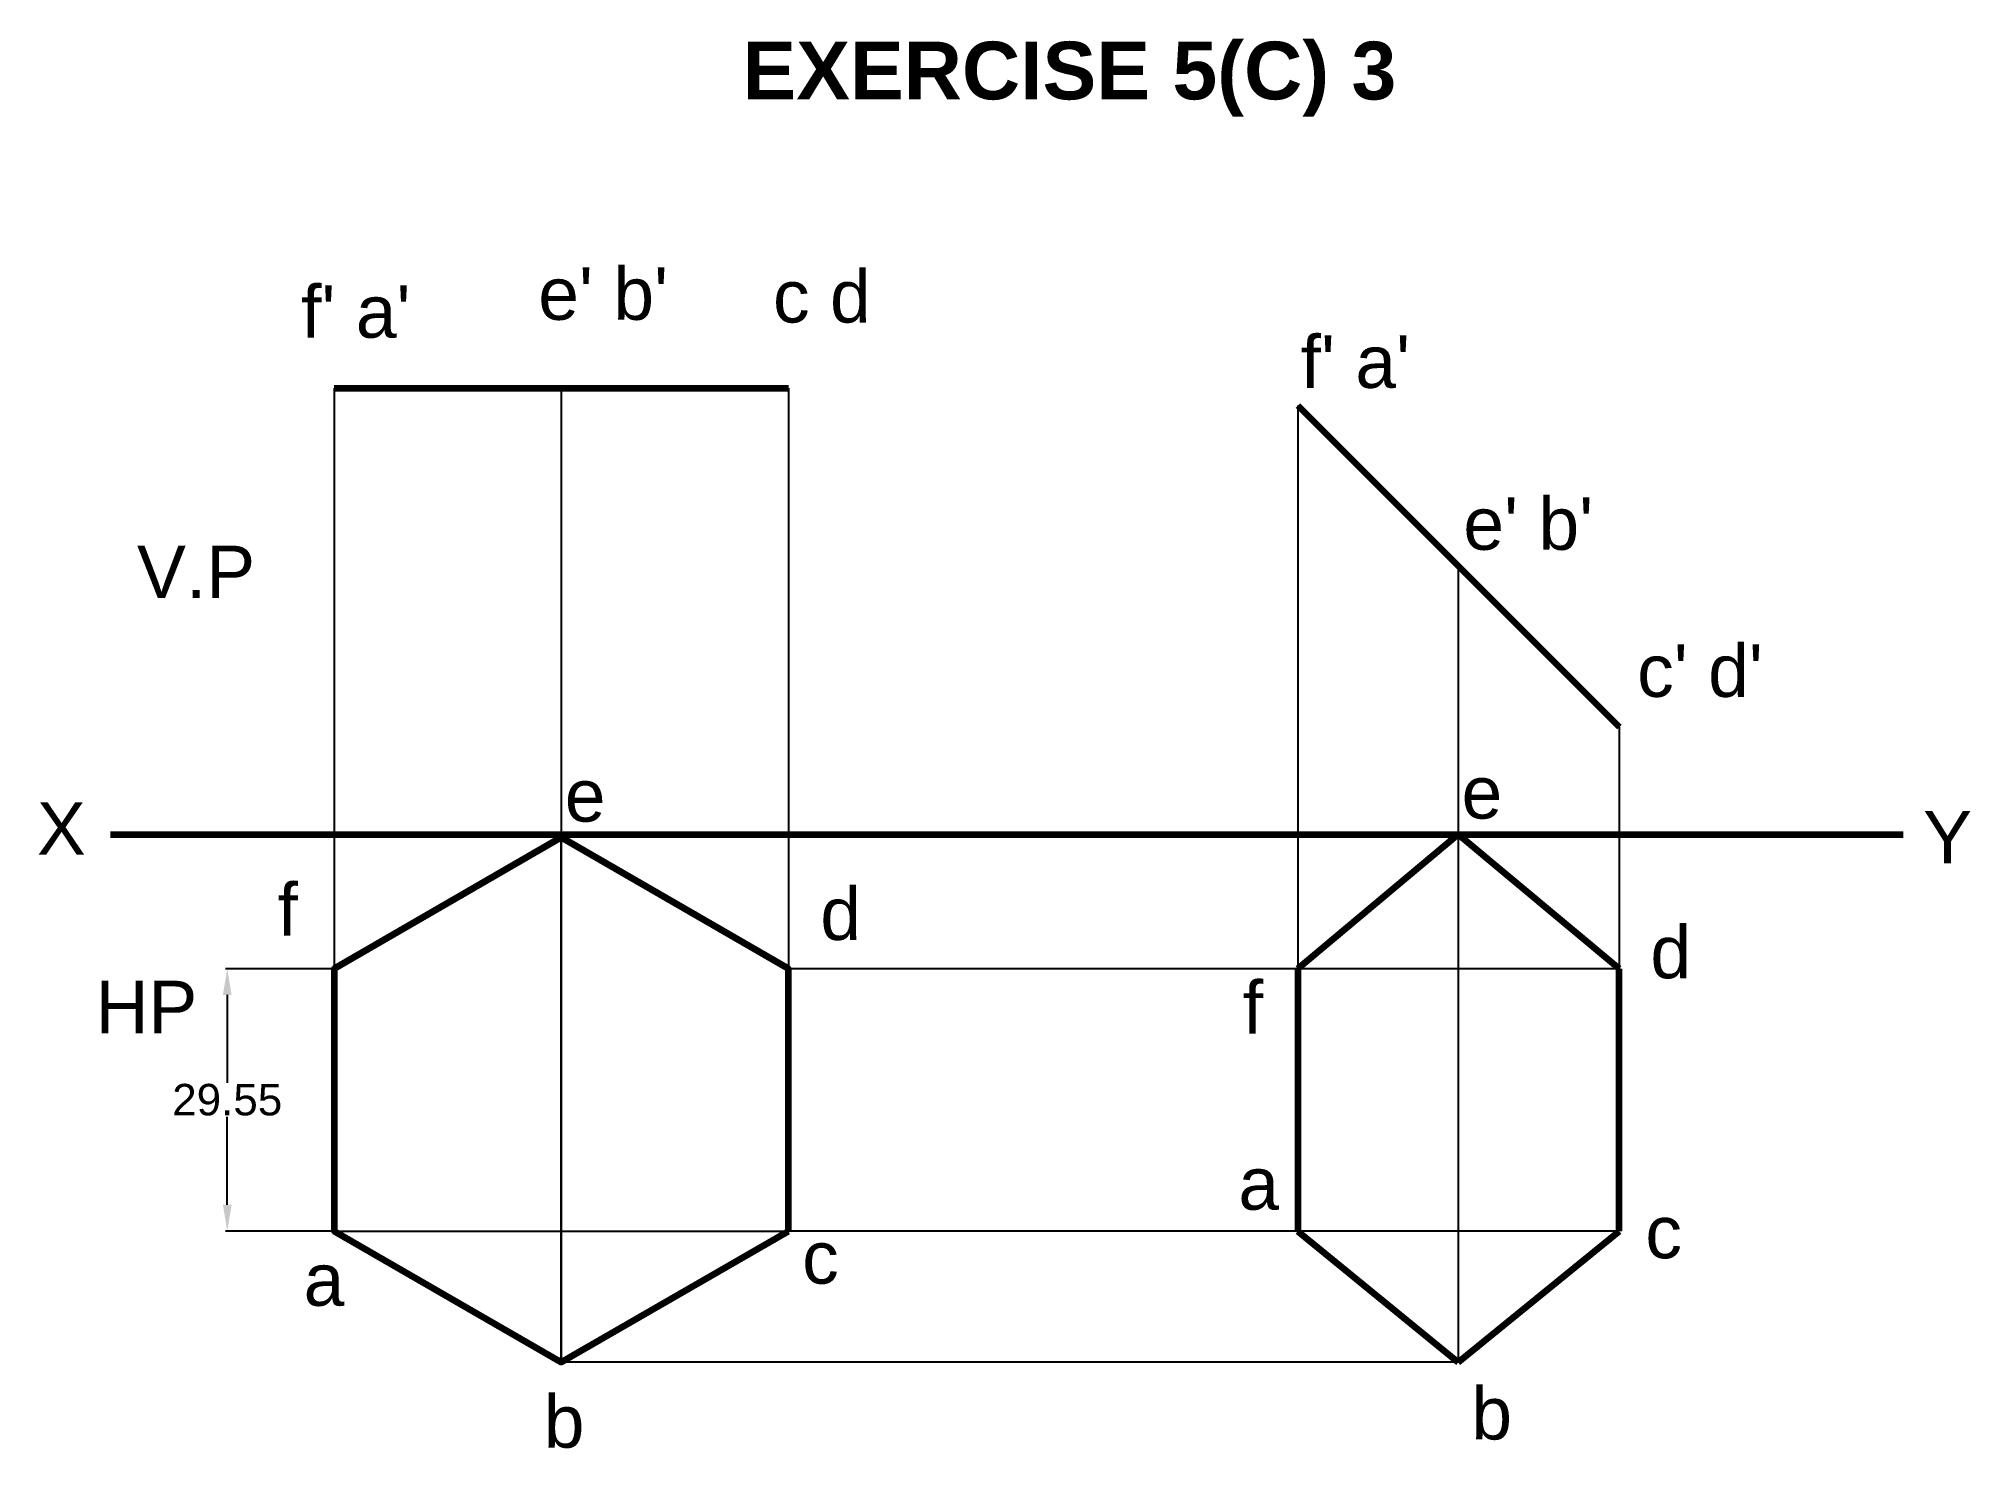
# Model space of a CAD drawing. Header units: millimetres. Extents: x 144 to 328, y 202 to 337.
import ezdxf

# ---------------------------------------------------------------- set-up
doc = ezdxf.new("R2010")
doc.units = ezdxf.units.MM
doc.header["$PDMODE"] = 34
doc.layers.add('thick continuous', color=7, linetype='Continuous', lineweight=30)
doc.styles.get("Standard").update_dxf_attribs({"font": 'arial.ttf'})
doc.dimstyles.get("Standard").update_dxf_attribs({"dimtxt": 2.5, "dimasz": 2.5, "dimexe": 0.18, "dimexo": 0.0625, "dimgap": 0.09, "dimtad": 0, "dimtih": 1, "dimtoh": 1, "dimdec": 1, "dimzin": 0, "dimdsep": 46, "dimtxsty": 'Standard', "dimcen": 0.09, "dimadec": 0, "dimazin": 0, "dimtfac": 1, "dimtdec": 1, "dimtofl": 0, "dimtmove": 0, "dimatfit": 3, "dimfxl": 1, "dimtolj": 1, "dimtzin": 0, "dimarcsym": 0})

# ---------------------------------------------------------------- blocks, each defined once
blk = doc.blocks.new('*D23')
at = {"layer": 'Defpoints', "color": 0}
for p in [(171.8, 248.17), (161.6, 223.17), (171.8, 223.17)]:
    blk.add_point(p, dxfattribs=at)
at = {"layer": 'thick continuous', "color": 0, "lineweight": -2}
for p, q in [((171.74, 248.17), (161.42, 248.17)), ((161.6, 245.67), (161.6, 237.29)), ((161.6, 225.67), (161.6, 234.05)), ((171.74, 223.17), (161.42, 223.17))]:
    blk.add_line(p, q, dxfattribs=at)
at = {"layer": 'thick continuous', "color": 0}
for points in [[(162.02, 245.67), (161.19, 245.67), (161.6, 248.17)], [(161.19, 225.67), (162.02, 225.67), (161.6, 223.17)]]:
    blk.add_solid(points, dxfattribs=at)
at = {"layer": 'thick continuous', "color": 0, "insert": (161.6, 235.67), "char_height": 3, "attachment_point": 5}
blk.add_mtext('\\A1;29.55', dxfattribs=at)

msp = doc.modelspace()

# ---------------------------------------------------------------- linework, layer by layer
at = {"layer": 'thick continuous', "lineweight": 100}
for p, q in [((171.8, 303.5), (215.1, 303.5)), ((263.66, 301.86), (294.28, 271.24)), ((150.48, 260.97), (321.37, 260.97)), ((278.94, 260.97), (263.66, 248.17)), ((294.28, 248.17), (278.94, 260.97)), ((263.66, 248.17), (263.66, 223.17)), ((294.28, 223.17), (294.28, 248.17)), ((263.66, 223.17), (278.94, 210.67)), ((278.94, 210.67), (294.28, 223.17))]:
    msp.add_line(p, q, dxfattribs=at)
at = {"layer": 'thick continuous', "lineweight": -3}
for p, q in [((171.8, 303.5), (171.8, 248.17)), ((193.45, 303.5), (193.45, 260.67)), ((215.1, 303.5), (215.1, 248.17)), ((263.66, 301.86), (263.66, 223.17)), ((278.94, 286.5), (278.94, 210.67)), ((294.28, 271.24), (294.28, 223.17)), ((294.28, 248.17), (215.1, 248.17)), ((171.8, 223.17), (215.1, 223.17)), ((294.28, 223.17), (215.1, 223.17)), ((278.94, 210.67), (193.45, 210.67))]:
    msp.add_line(p, q, dxfattribs=at)
at = {"layer": 'thick continuous'}
msp.add_line((193.45, 210.67), (193.45, 260.67), dxfattribs=at)
at = {"layer": 'thick continuous', "lineweight": 100}
msp.add_lwpolyline([(215.1, 223.17), (215.1, 248.17), (193.45, 260.67), (171.8, 248.17), (171.8, 223.17), (193.45, 210.67)], close=True, dxfattribs=at)

# ---------------------------------------------------------------- texts
at = {"layer": 'thick continuous', "attachment_point": 1}
for s, width, gutter_width, insert, char_height in [('{\\fArial|b1|i0|c0|p34;EXERCISE 5(C) 3}', 177.636, 177.64, (210.72, 336.53), 5.5), ("e' b'", 14.3876, 12.5, (191.25, 315.02), 5), ('c d', 9.5559, 12.5, (213.63, 314.76), 5), ("f' a'", 12.0989, 12.5, (168.64, 313.31), 5), ("f' a'", 12.0989, 12.5, (263.93, 308.53), 5), ("e' b'", 14.3876, 12.5, (279.44, 293.1), 5), ('V.P', 9.5559, 12.5, (153, 288.49), 5), ("c' d'", 13.3704, 12.5, (296.01, 279.08), 5), ('e', 9.5559, 12.5, (193.78, 267.19), 5), ('e', 9.5559, 12.5, (279.27, 267.48), 5), ('X', 9.5559, 12.5, (143.46, 264.03), 5), ('Y', 9.5559, 12.5, (323.27, 263.2), 5), ('f', 9.5559, 12.5, (166.4, 256.32), 5), ('d', 9.5559, 12.5, (218.14, 255.91), 5), ('d', 9.5559, 12.5, (297.27, 252.26), 5), ('HP', 9.5559, 12.5, (149.05, 247.02), 5), ('f', 9.5559, 12.5, (258.41, 246.99), 5), ('a', 9.5559, 12.5, (257.99, 230.2), 5), ('c', 9.5559, 12.5, (296.79, 225.57), 5), ('c', 9.5559, 12.5, (216.41, 223.15), 5), ('a', 9.5559, 12.5, (168.88, 221.04), 5), ('b', 9.5559, 12.5, (280.2, 208.3), 5), ('b', 9.5559, 12.5, (191.77, 207.52), 5)]:
    msp.add_mtext_dynamic_manual_height_columns(s, width=width, gutter_width=gutter_width, heights=[0], dxfattribs=dict(at, insert=insert, char_height=char_height))

# ---------------------------------------------------------------- dimensions: what is measured, and where the dimension line sits
at = {"layer": 'thick continuous'}
dim = msp.add_linear_dim(base=(161.6, 223.17), p1=(171.8, 248.17), p2=(171.8, 223.17), angle=90, text='29.55', dimstyle='Standard', override={"dimtxt": 3}, dxfattribs=at)
dim.commit()
dim.dimension.update_dxf_attribs({"geometry": '*D23', "text_midpoint": (161.6, 235.67), "dimtype": 160})

doc.saveas('drawing.dxf')
